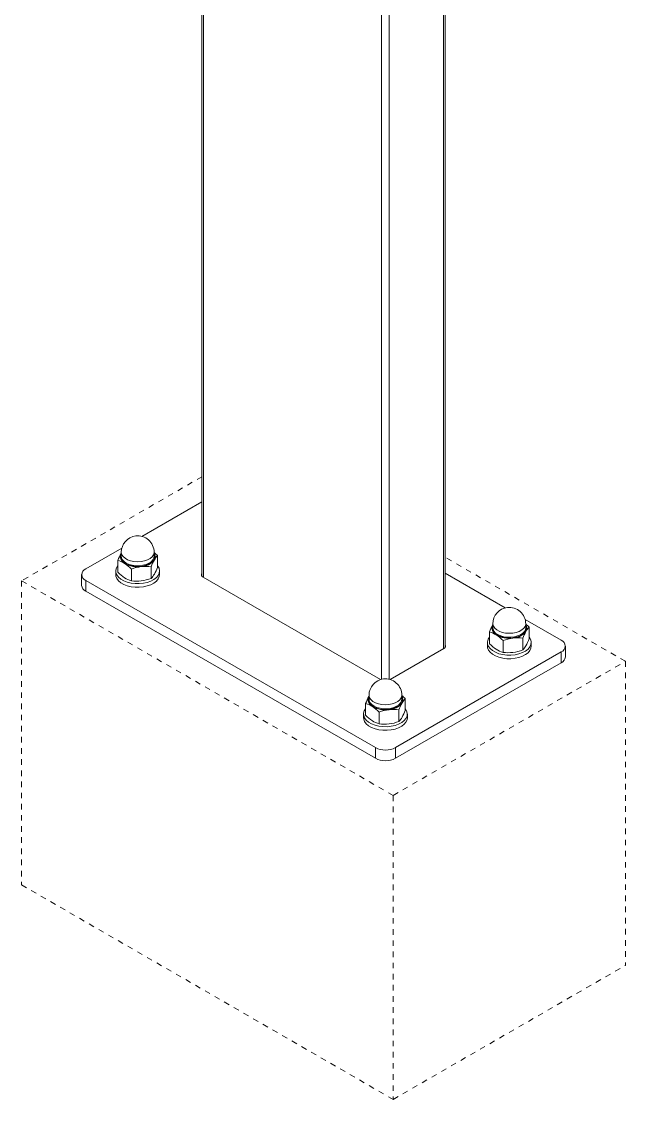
# Model space of a CAD drawing. Header units: inches. Extents: x -1.6 to 82.2, y 2.1 to 70.5.
# Drawn here: x 71.35 to 82.18, y 25.98 to 45.32 of the extents above; entities that cross this region are included whole.
import ezdxf

# ---------------------------------------------------------------- set-up
doc = ezdxf.new("R2010")
doc.units = ezdxf.units.IN
doc.linetypes.add('HIDDEN', pattern=[1.905, 1.27, -0.635])
doc.layers.add('ZANO_R', color=7, linetype='Continuous', lineweight=0)
doc.layers.add('ZANO_R_przerywana', color=250, linetype='HIDDEN', lineweight=0)

msp = doc.modelspace()

# ---------------------------------------------------------------- linework, layer by layer
at = {"layer": 'ZANO_R'}
for p, q in [((78.94382, 34.08806), (78.94382, 62.73428)), ((78.91506, 62.63749), (78.91506, 34.06594)), ((77.94286, 60.9536), (77.94286, 33.51848)), ((77.80398, 55.56089), (77.80398, 33.51848)), ((74.58086, 54.83261), (74.58086, 35.37089)), ((74.60963, 54.81601), (74.60963, 35.34876)), ((73.50547, 36.08237), (74.58086, 36.70318)), ((72.49858, 35.5011), (73.1445, 35.87398)), ((73.13449, 35.78076), (73.13049, 35.77416)), ((73.13449, 35.78074), (73.13049, 35.77416)), ((73.13449, 35.79782), (73.13449, 35.72565)), ((73.72372, 35.72565), (73.72372, 35.79782)), ((73.07395, 35.65172), (73.07395, 35.44095)), ((73.78426, 35.7377), (73.78426, 35.52693)), ((72.42379, 35.39687), (72.42379, 35.20441)), ((73.03628, 35.46102), (73.03628, 35.39687)), ((73.31602, 35.49566), (73.31602, 35.28489)), ((73.67117, 35.53865), (73.67117, 35.32788)), ((73.82193, 35.39687), (73.82193, 35.46102)), ((78.94382, 35.42035), (80.01921, 34.79954)), ((72.49858, 35.29264), (77.69287, 32.29404)), ((72.49858, 35.10018), (72.49858, 35.29264)), ((74.60268, 35.35277), (77.78777, 33.51406)), ((72.49858, 35.10018), (77.69287, 32.10158)), ((79.80096, 34.49793), (79.79697, 34.49134)), ((79.80096, 34.49792), (79.79697, 34.49134)), ((79.80096, 34.51499), (79.80096, 34.44282)), ((80.38018, 34.59116), (81.02611, 34.21827)), ((80.3902, 34.44282), (80.3902, 34.51499)), ((80.45073, 34.45487), (80.45073, 34.2441)), ((79.74043, 34.36889), (79.74043, 34.15812)), ((80.33765, 34.25582), (80.33765, 34.04505)), ((77.95908, 33.51406), (78.922, 34.06995)), ((79.70276, 34.1782), (79.70276, 34.11404)), ((79.9825, 34.21283), (79.9825, 34.00206)), ((80.48841, 34.11404), (80.48841, 34.1782)), ((81.1009, 33.92159), (81.1009, 34.11404)), ((78.05397, 32.29404), (81.02611, 34.00981)), ((81.02611, 34.00981), (81.02611, 33.81736)), ((78.05397, 32.10158), (81.02611, 33.81736)), ((77.51827, 33.08607), (77.51827, 32.8753)), ((77.5788, 33.21511), (77.57481, 33.20851)), ((77.5788, 33.21509), (77.57481, 33.20851)), ((77.5788, 33.23217), (77.5788, 33.16)), ((78.16804, 33.16), (78.16804, 33.23217)), ((78.22858, 33.17205), (78.22858, 32.96128)), ((77.4806, 32.89537), (77.4806, 32.83122)), ((77.76034, 32.93001), (77.76034, 32.71924)), ((78.11549, 32.973), (78.11549, 32.76223)), ((78.26625, 32.83122), (78.26625, 32.89537)), ((77.69287, 32.10158), (77.69287, 32.29404)), ((78.05397, 32.29404), (78.05397, 32.10158))]:
    msp.add_line(p, q, dxfattribs=at)
at = {"layer": 'ZANO_R', "flags": 128}
for points in [[(73.48957, 35.63136), (73.42617, 35.62774), (73.3629, 35.63209), (73.30274, 35.64418), (73.24848, 35.66345), (73.20267, 35.68901), (73.16744, 35.71965), (73.14445, 35.75395), (73.13477, 35.7903), (73.13449, 35.79782)], [(73.72372, 35.79782), (73.72312, 35.78691), (73.71219, 35.75068), (73.68802, 35.71665), (73.65174, 35.68642), (73.60505, 35.6614), (73.55014, 35.64275), (73.48957, 35.63136)], [(73.72372, 35.76191), (73.73325, 35.72539), (73.72903, 35.68747), (73.71078, 35.65095), (73.67937, 35.61755), (73.63625, 35.58883), (73.58345, 35.56614), (73.52343, 35.55053), (73.459, 35.54273), (73.39317, 35.54311), (73.32902, 35.55164), (73.26956, 35.56795), (73.21755, 35.59124), (73.17543, 35.62045), (73.14518, 35.65421), (73.1282, 35.69092), (73.12529, 35.72889), (73.13449, 35.76191)], [(73.13449, 35.72565), (73.13791, 35.6998), (73.15434, 35.66427), (73.18361, 35.63161), (73.22437, 35.60334), (73.2747, 35.58079), (73.33225, 35.56502), (73.39433, 35.55675), (73.45804, 35.55639), (73.52039, 35.56394), (73.57847, 35.57904), (73.62957, 35.60101), (73.6713, 35.6288), (73.7017, 35.66112), (73.71935, 35.69646), (73.72372, 35.72565)], [(73.03628, 35.39687), (73.03922, 35.36916), (73.05535, 35.32707), (73.08499, 35.28749), (73.12706, 35.25188), (73.18005, 35.2215), (73.24205, 35.19746), (73.3108, 35.18062), (73.38383, 35.17161), (73.45849, 35.17073), (73.5321, 35.17803), (73.60198, 35.19323), (73.66561, 35.2158), (73.7207, 35.24491), (73.76524, 35.27952), (73.79764, 35.31836), (73.81672, 35.36004), (73.82193, 35.39687)], [(73.07395, 35.55793), (73.04931, 35.51895), (73.03718, 35.47641), (73.03922, 35.43331), (73.05535, 35.39122), (73.08499, 35.35165), (73.12706, 35.31603), (73.18005, 35.28565), (73.24205, 35.26161), (73.3108, 35.24478), (73.38383, 35.23576), (73.45849, 35.23488), (73.5321, 35.24218), (73.60198, 35.25739), (73.66561, 35.27995), (73.7207, 35.30906), (73.76524, 35.34367), (73.79764, 35.38251), (73.81672, 35.42419), (73.82178, 35.46721), (73.81266, 35.51), (73.78967, 35.55102), (73.78426, 35.55793)], [(80.3902, 34.47908), (80.39972, 34.44257), (80.3955, 34.40464), (80.37726, 34.36812), (80.34585, 34.33473), (80.30273, 34.30601), (80.24993, 34.28331), (80.18991, 34.2677), (80.12548, 34.2599), (80.05965, 34.26028), (79.9955, 34.26882), (79.93603, 34.28512), (79.88402, 34.30842), (79.84191, 34.33763), (79.81165, 34.37138), (79.79468, 34.4081), (79.79177, 34.44607), (79.80096, 34.47908)], [(80.15604, 34.34853), (80.09264, 34.34492), (80.02938, 34.34926), (79.96921, 34.36135), (79.91495, 34.38062), (79.86914, 34.40618), (79.83392, 34.43683), (79.81093, 34.47113), (79.80125, 34.50748), (79.80096, 34.51499)], [(79.80096, 34.44282), (79.80438, 34.41698), (79.82081, 34.38145), (79.85009, 34.34878), (79.89085, 34.32052), (79.94118, 34.29797), (79.99873, 34.28219), (80.06081, 34.27393), (80.12451, 34.27356), (80.18686, 34.28111), (80.24495, 34.29622), (80.29605, 34.31818), (80.33777, 34.34597), (80.36817, 34.3783), (80.38583, 34.41363), (80.3902, 34.44282)], [(80.3902, 34.51499), (80.38959, 34.50409), (80.37866, 34.46786), (80.35449, 34.43383), (80.31822, 34.4036), (80.27153, 34.37857), (80.21662, 34.35993), (80.15604, 34.34853)], [(79.74043, 34.2751), (79.71579, 34.23612), (79.70366, 34.19358), (79.7057, 34.15049), (79.72183, 34.10839), (79.75146, 34.06882), (79.79354, 34.0332), (79.84653, 34.00282), (79.90852, 33.97878), (79.97728, 33.96195), (80.05031, 33.95293), (80.12497, 33.95206), (80.19857, 33.95935), (80.26845, 33.97456), (80.33209, 33.99713), (80.38717, 34.02624), (80.43172, 34.06084), (80.46412, 34.09969), (80.48319, 34.14137), (80.48826, 34.18438), (80.47914, 34.22717), (80.45615, 34.26819), (80.45073, 34.2751)], [(78.922, 34.06995), (78.93544, 34.0794), (78.94542, 34.09018), (78.95157, 34.10188), (78.95364, 34.11404), (78.95157, 34.12621), (78.94542, 34.13791), (78.94382, 34.14002)], [(79.70276, 34.11404), (79.7057, 34.08634), (79.72183, 34.04424), (79.75146, 34.00467), (79.79354, 33.96905), (79.84653, 33.93867), (79.90852, 33.91463), (79.97728, 33.8978), (80.05031, 33.88878), (80.12497, 33.88791), (80.19857, 33.8952), (80.26845, 33.91041), (80.33209, 33.93298), (80.38717, 33.96209), (80.43172, 33.99669), (80.46412, 34.03554), (80.48319, 34.07722), (80.48841, 34.11404)], [(78.16804, 33.19626), (78.17757, 33.15974), (78.17335, 33.12182), (78.1551, 33.0853), (78.12369, 33.0519), (78.08057, 33.02318), (78.02777, 33.00049), (77.96775, 32.98488), (77.90332, 32.97708), (77.83749, 32.97746), (77.77334, 32.98599), (77.71387, 33.0023), (77.66187, 33.02559), (77.61975, 33.0548), (77.58949, 33.08856), (77.57252, 33.12527), (77.56961, 33.16324), (77.5788, 33.19626)], [(77.93388, 33.06571), (77.87048, 33.06209), (77.80722, 33.06644), (77.74705, 33.07853), (77.6928, 33.0978), (77.64698, 33.12336), (77.61176, 33.154), (77.58877, 33.1883), (77.57909, 33.22465), (77.5788, 33.23217)], [(77.5788, 33.16), (77.58222, 33.13416), (77.59865, 33.09862), (77.62793, 33.06596), (77.66869, 33.03769), (77.71902, 33.01514), (77.77657, 32.99937), (77.83865, 32.9911), (77.90235, 32.99074), (77.96471, 32.99829), (78.02279, 33.01339), (78.07389, 33.03536), (78.11561, 33.06315), (78.14602, 33.09547), (78.16367, 33.13081), (78.16804, 33.16)], [(78.16804, 33.23217), (78.16744, 33.22126), (78.1565, 33.18503), (78.13233, 33.151), (78.09606, 33.12077), (78.04937, 33.09575), (77.99446, 33.0771), (77.93388, 33.06571)], [(77.51827, 32.99228), (77.49363, 32.9533), (77.4815, 32.91076), (77.48354, 32.86766), (77.49967, 32.82557), (77.52931, 32.786), (77.57138, 32.75038), (77.62437, 32.72), (77.68636, 32.69596), (77.75512, 32.67913), (77.82815, 32.67011), (77.90281, 32.66923), (77.97642, 32.67653), (78.0463, 32.69174), (78.10993, 32.7143), (78.16501, 32.74341), (78.20956, 32.77802), (78.24196, 32.81686), (78.26103, 32.85854), (78.2661, 32.90156), (78.25698, 32.94435), (78.23399, 32.98537), (78.22858, 32.99228)], [(77.4806, 32.83122), (77.48354, 32.80351), (77.49967, 32.76142), (77.52931, 32.72184), (77.57138, 32.68623), (77.62437, 32.65585), (77.68636, 32.63181), (77.75512, 32.61497), (77.82815, 32.60596), (77.90281, 32.60508), (77.97642, 32.61238), (78.0463, 32.62759), (78.10993, 32.65015), (78.16501, 32.67926), (78.20956, 32.71387), (78.24196, 32.75271), (78.26103, 32.79439), (78.26625, 32.83122)]]:
    msp.add_lwpolyline(points, dxfattribs=at)
at = {"layer": 'ZANO_R'}
for centre, radius, start, end in [((73.4291, 35.79782), 0.29462, 96.901926, 180), ((73.4291, 35.79782), 0.29462, 0, 96.901926), ((73.99757, 35.29949), 0.9885, 151.302003, 159.125455), ((73.24854, 35.71655), 0.13136, 153.985348, 245.938973), ((73.24287, 35.21157), 0.75492, 44.181413, 50.435171), ((73.62989, 35.71773), 0.11304, 329.931834, 33.889193), ((72.94884, 35.2165), 0.45284, 57.074185, 73.961977), ((72.78641, 34.98371), 0.7366, 44.02851, 56.31139), ((73.42654, 36.00276), 0.46752, 240.311716, 278.246477), ((73.48212, 35.84925), 0.30939, 272.12683, 322.544274), ((74.61063, 35.17911), 1.00591, 151.36981, 159.057648), ((74.04169, 35.48853), 0.35827, 135.933603, 151.205924), ((72.53813, 35.39687), 0.11148, 110.783319, 249.21651), ((73.60823, 35.95849), 0.74384, 224.088596, 236.251468), ((73.59891, 34.7418), 0.80519, 97.51546, 110.568934), ((73.57653, 34.80869), 0.73607, 82.612379, 96.469255), ((73.4138, 35.577), 0.3582, 315.932447, 331.207766), ((72.84481, 35.88647), 1.0059, 331.369517, 339.05742), ((74.61865, 35.39618), 0.04625, 144.785432, 249.804659), ((72.55158, 35.21716), 0.12842, 185.695086, 245.624992), ((73.44113, 35.7201), 0.45284, 237.073976, 253.962018), ((73.41072, 36.02112), 0.7423, 262.670836, 276.41072), ((73.39049, 36.07293), 0.79617, 277.44122, 290.643215), ((80.09558, 34.51499), 0.29462, 96.901926, 180), ((80.09558, 34.51499), 0.29462, 0, 96.901926), ((80.66404, 34.01667), 0.98849, 151.301989, 159.125485), ((79.91502, 34.43372), 0.13136, 153.985096, 245.939167), ((79.9098, 33.92923), 0.75426, 44.17865, 50.437902), ((80.29637, 34.4349), 0.11303, 329.93003, 33.891233), ((80.70816, 34.20571), 0.35826, 135.933673, 151.206291), ((79.61532, 33.93368), 0.45284, 57.07409, 73.961907), ((79.45293, 33.70094), 0.73652, 44.027877, 56.312024), ((80.09302, 34.71993), 0.46752, 240.311809, 278.246373), ((80.2654, 33.45894), 0.80522, 97.515733, 110.568622), ((80.14859, 34.56642), 0.30939, 272.126764, 322.54426), ((80.24301, 33.52588), 0.73605, 82.612178, 96.469346), ((81.27709, 33.89629), 1.00589, 151.369641, 159.057602), ((79.51135, 34.60361), 1.00583, 331.369392, 339.057854), ((80.27469, 34.67565), 0.74382, 224.088372, 236.251525), ((80.10761, 34.43728), 0.45284, 237.074094, 253.9619), ((80.05696, 34.79011), 0.79618, 277.441271, 290.643079), ((80.08023, 34.29422), 0.35826, 315.933698, 331.206262), ((80.98655, 34.11404), 0.11148, 290.783263, 69.216652), ((80.07719, 34.73831), 0.74231, 262.670893, 276.410634), ((80.97311, 33.93433), 0.12842, 294.37477, 354.304976), ((77.87342, 33.23217), 0.29462, 96.901926, 180), ((77.87342, 33.23217), 0.29462, 0, 96.901926), ((78.442, 32.73379), 0.98862, 151.302444, 159.124913), ((77.39316, 32.65085), 0.45285, 57.074229, 73.961935), ((77.69286, 33.1509), 0.13136, 153.985211, 245.939052), ((77.92643, 33.2836), 0.30939, 272.126765, 322.544259), ((79.05487, 32.61349), 1.00582, 151.369418, 159.057942), ((77.68719, 32.64591), 0.75493, 44.181419, 50.435133), ((78.07421, 33.15208), 0.11304, 329.931392, 33.889872), ((78.486, 32.92288), 0.35826, 135.933673, 151.206291), ((78.05255, 33.39285), 0.74385, 224.088671, 236.251389), ((77.23073, 32.41806), 0.7366, 44.028475, 56.311426), ((77.87086, 33.43711), 0.46752, 240.311711, 278.246471), ((78.04324, 32.17611), 0.80523, 97.515744, 110.568611), ((78.02085, 32.24304), 0.73607, 82.612402, 96.469201), ((77.28916, 33.3208), 1.00586, 331.369519, 339.057727), ((77.88544, 33.15445), 0.45283, 237.073948, 253.962046), ((77.85503, 33.45546), 0.74229, 262.670733, 276.410794), ((77.8348, 33.50728), 0.79617, 277.441172, 290.643219), ((77.85806, 33.0114), 0.35827, 315.933876, 331.206199), ((77.87342, 32.6425), 0.39246, 242.609694, 297.390316), ((77.87342, 32.45004), 0.39246, 242.609694, 297.390316)]:
    msp.add_arc(centre, radius, start, end, dxfattribs=at)
at = {"layer": 'ZANO_R_przerywana', "ltscale": 0.05}
for p, q in [((74.58086, 37.15213), (71.34583, 35.28459)), ((82.17886, 33.84141), (78.94382, 35.70896)), ((71.34583, 35.28459), (78.01231, 31.43611)), ((71.34583, 35.28459), (71.34583, 29.8317)), ((78.01231, 31.43611), (82.17886, 33.84141)), ((82.17886, 33.84141), (82.17886, 28.38852)), ((78.01231, 31.43611), (78.01231, 25.98322)), ((71.34583, 29.8317), (78.01231, 25.98322)), ((78.01231, 25.98322), (82.17886, 28.38852))]:
    msp.add_line(p, q, dxfattribs=at)

doc.saveas('drawing.dxf')
